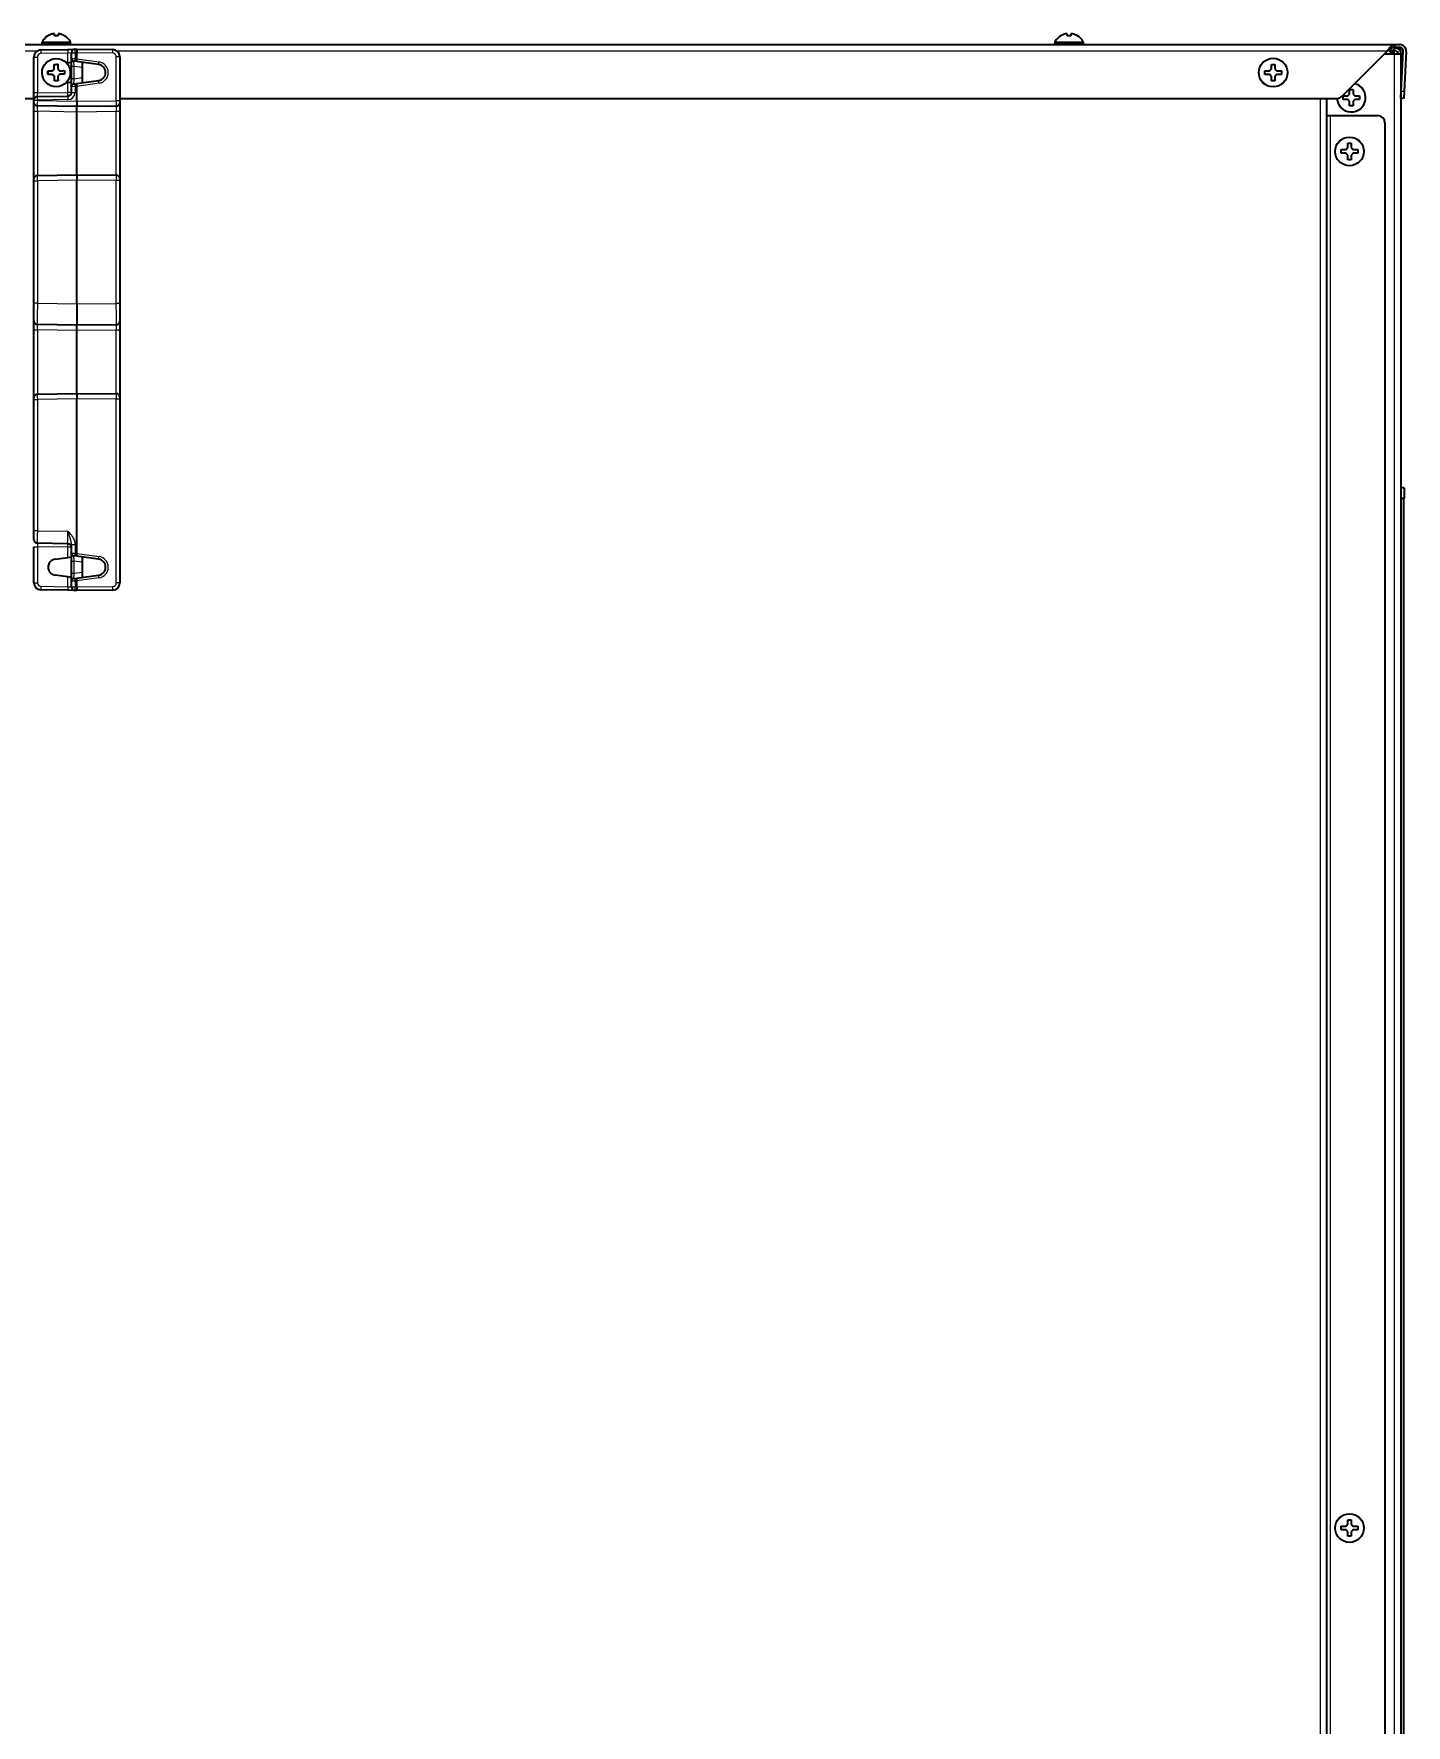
# Model space of a CAD drawing. Header units: millimetres. Extents: x -1803 to 2559, y -1143 to 2136.
# Drawn here: x -1433.2 to -1050.4, y 485.9 to 957.8 of the extents above; entities that cross this region are included whole.
import ezdxf

# ---------------------------------------------------------------- set-up
doc = ezdxf.new("R2010")
doc.units = ezdxf.units.MM

msp = doc.modelspace()

# ---------------------------------------------------------------- linework, layer by layer
at = {"linetype": 'Continuous', "lineweight": 35}
for p, q in [((-1800.19, 954.8), (-1053.71, 954.8)), ((-1431.23, 953.33), (-1423.68, 953.46)), ((-1430.95, 955.4), (-1430.95, 955.2)), ((-1429.25, 957.25), (-1429.25, 957.28)), ((-1424.65, 957.28), (-1424.65, 957.25)), ((-1423.68, 953.46), (-1421.71, 953.49)), ((-1422.95, 955.2), (-1422.95, 955.4)), ((-1421.71, 953.49), (-1421.2, 953.5)), ((-1421.2, 953.5), (-1411.18, 953.42)), ((-1148.45, 955.4), (-1148.45, 955.2)), ((-1146.75, 957.25), (-1146.75, 957.28)), ((-1142.15, 957.28), (-1142.15, 957.25)), ((-1140.45, 955.2), (-1140.45, 955.4)), ((-1053.75, 954), (-1053.75, 953.2)), ((-1053.71, 954.8), (-1052.25, 954.8)), ((-1053.71, 954.8), (-1053.71, 954)), ((-1052.25, 954), (-1053.71, 954)), ((-1433.2, 941.31), (-1433.2, 951.33)), ((-1427.49, 947.99), (-1427.51, 949.29)), ((-1427.02, 951), (-1427.03, 951)), ((-1423.99, 949.69), (-1423.68, 949.73)), ((-1423.68, 949.73), (-1422.7, 949.87)), ((-1422.7, 950.95), (-1422.7, 952.49)), ((-1422.7, 948.72), (-1422.7, 950.95)), ((-1422.7, 945.29), (-1422.7, 948.72)), ((-1421.81, 950.17), (-1422.05, 950.2)), ((-1421.3, 950.1), (-1421.81, 950.17)), ((-1415.13, 949.23), (-1421.3, 950.1)), ((-1421.2, 950.84), (-1421.2, 952.5)), ((-1419.7, 949.87), (-1419.7, 948.39)), ((-1409.2, 951.42), (-1409.2, 939.1)), ((-1068.32, 940.39), (-1055.71, 953)), ((-1056.51, 952.2), (-1053.75, 952.2)), ((-1053.75, 953.2), (-1055.35, 953.2)), ((-1054.25, 953), (-1054.25, 953.2)), ((-1054.25, 953), (-1054.25, 952.2)), ((-1053.75, 952.2), (-1051.95, 952.2)), ((-1052.75, 952.2), (-1052.75, 953)), ((-1051.95, 952.2), (-1051.95, 953)), ((-1051.95, 952.2), (-1051.95, 53.21)), ((-1051.83, 941.84), (-1051.25, 952.95)), ((-1050.45, 952.91), (-1051.03, 941.8)), ((-1429.26, 946.46), (-1429.28, 947.46)), ((-1428.01, 947.48), (-1427.98, 947.49)), ((-1427.98, 947.49), (-1427.49, 947.99)), ((-1427.46, 945.99), (-1427.96, 946.49)), ((-1427.52, 947.99), (-1427.49, 947.99)), ((-1427.48, 945.99), (-1427.46, 945.99)), ((-1427.43, 944.69), (-1427.46, 945.99)), ((-1423.68, 944.27), (-1423.99, 944.32)), ((-1422.7, 944.13), (-1423.68, 944.27)), ((-1422.7, 943.06), (-1422.7, 945.29)), ((-1422.05, 943.8), (-1421.81, 943.84)), ((-1421.81, 943.84), (-1421.3, 943.91)), ((-1421.3, 943.91), (-1415.13, 944.77)), ((-1419.7, 948.39), (-1419.7, 945.62)), ((-1419.7, 945.62), (-1419.7, 944.13)), ((-1089.85, 947), (-1089.85, 947.5)), ((-1089.85, 946.5), (-1089.85, 947)), ((-1085.25, 947.5), (-1085.25, 947)), ((-1085.25, 947), (-1085.25, 946.5)), ((-1784.16, 939.8), (-1433.19, 939.8)), ((-1433.2, 939.31), (-1433.2, 941.31)), ((-1433.2, 939.2), (-1433.2, 939.31)), ((-1433.2, 938.7), (-1433.2, 939.2)), ((-1432.21, 940.31), (-1423.68, 940.46)), ((-1426.89, 943), (-1426.88, 943)), ((-1422.7, 941.46), (-1422.7, 943.06)), ((-1421.2, 939), (-1421.2, 943.17)), ((-1409.2, 939.8), (-1069.74, 939.8)), ((-1409.2, 939.1), (-1409.2, 938.6)), ((-1072.55, 146.8), (-1072.55, 939.8)), ((-1068.05, 940), (-1068.05, 940.5)), ((-1068.05, 939.5), (-1068.05, 940)), ((-1063.45, 940.5), (-1063.45, 940)), ((-1063.45, 940), (-1063.45, 939.5)), ((-1051.94, 939.84), (-1051.83, 941.84)), ((-1051.14, 939.8), (-1051.94, 939.84)), ((-1051.03, 941.8), (-1051.14, 939.8)), ((-1433.2, 936.2), (-1433.2, 938.7)), ((-1433.2, 917.31), (-1433.2, 936.2)), ((-1421.2, 937.5), (-1432.21, 937.7)), ((-1410.19, 937.6), (-1421.2, 937.5)), ((-1421.2, 918.5), (-1421.2, 936)), ((-1409.2, 938.6), (-1409.2, 936.1)), ((-1409.2, 936.1), (-1409.2, 917.41)), ((-1072.55, 935), (-1071.55, 935)), ((-1071.55, 935), (-1058.35, 935)), ((-1056.35, 933), (-1056.35, 148.8)), ((-1068.55, 925), (-1068.55, 925.5)), ((-1068.55, 924.5), (-1068.55, 925)), ((-1063.95, 925.5), (-1063.95, 925)), ((-1063.95, 925), (-1063.95, 924.5)), ((-1433.2, 916.81), (-1433.2, 917.31)), ((-1433.2, 882.69), (-1433.2, 916.81)), ((-1432.21, 918.31), (-1421.2, 918.5)), ((-1421.2, 918.5), (-1410.19, 918.41)), ((-1421.2, 882.5), (-1421.2, 917)), ((-1409.2, 917.41), (-1409.2, 916.91)), ((-1409.2, 916.91), (-1409.2, 882.6)), ((-1433.2, 877.7), (-1433.2, 882.69)), ((-1409.2, 882.6), (-1409.2, 877.6)), ((-1433.2, 875.2), (-1433.2, 877.7)), ((-1433.2, 856.31), (-1433.2, 875.2)), ((-1421.2, 876.5), (-1432.21, 876.7)), ((-1410.19, 876.6), (-1421.2, 876.5)), ((-1421.2, 857.5), (-1421.2, 875)), ((-1409.2, 877.6), (-1409.2, 875.1)), ((-1409.2, 875.1), (-1409.2, 856.41)), ((-1433.2, 855.81), (-1433.2, 856.31)), ((-1433.2, 819.19), (-1433.2, 855.81)), ((-1432.21, 857.31), (-1421.2, 857.5)), ((-1421.2, 857.5), (-1410.19, 857.41)), ((-1421.2, 812.84), (-1421.2, 856)), ((-1409.2, 856.41), (-1409.2, 855.91)), ((-1409.2, 855.91), (-1409.2, 804.59)), ((-1051, 831.17), (-1051.95, 831.17)), ((-1051, 831.17), (-1051, 828.17)), ((-1051, 828.17), (-1051.95, 828.17)), ((-1051.2, 828.17), (-1051.2, 68.17)), ((-1433.2, 816.7), (-1433.2, 819.19)), ((-1433.2, 804.68), (-1433.2, 814.69)), ((-1423.68, 815.55), (-1432.21, 815.7)), ((-1427.26, 811.23), (-1423.7, 811.73)), ((-1423.7, 811.73), (-1422.7, 811.87)), ((-1422.7, 812.95), (-1422.7, 815.33)), ((-1422.7, 810.72), (-1422.7, 812.95)), ((-1421.81, 812.17), (-1422.05, 812.2)), ((-1421.3, 812.1), (-1421.81, 812.17)), ((-1415.13, 811.23), (-1421.3, 812.1)), ((-1419.7, 811.87), (-1419.7, 810.39)), ((-1422.7, 807.29), (-1422.7, 810.72)), ((-1422.7, 805.06), (-1422.7, 807.29)), ((-1419.7, 810.39), (-1419.7, 807.62)), ((-1419.7, 807.62), (-1419.7, 806.13)), ((-1423.71, 802.55), (-1431.23, 802.68)), ((-1423.7, 806.27), (-1427.26, 806.77)), ((-1421.71, 802.51), (-1423.71, 802.55)), ((-1422.7, 806.13), (-1423.7, 806.27)), ((-1422.7, 803.51), (-1422.7, 805.06)), ((-1422.05, 805.8), (-1421.81, 805.84)), ((-1421.81, 805.84), (-1421.3, 805.91)), ((-1421.2, 802.5), (-1421.71, 802.51)), ((-1421.3, 805.91), (-1415.13, 806.77)), ((-1421.2, 803.5), (-1421.2, 805.16)), ((-1411.18, 802.59), (-1421.2, 802.5)), ((-1068.55, 540.9), (-1068.55, 541.4)), ((-1068.55, 540.4), (-1068.55, 540.9)), ((-1063.95, 541.4), (-1063.95, 540.9)), ((-1063.95, 540.9), (-1063.95, 540.4))]:
    msp.add_line(p, q, dxfattribs=at)
at = {"linetype": 'Continuous', "lineweight": 13}
for p, q in [((-1430.95, 955.4), (-1422.95, 955.4)), ((-1430.95, 955.2), (-1422.95, 955.2)), ((-1430.89, 955.6), (-1423, 955.6)), ((-1148.45, 955.4), (-1140.45, 955.4)), ((-1148.45, 955.2), (-1140.45, 955.2)), ((-1148.39, 955.6), (-1140.5, 955.6)), ((-1432.28, 953), (-1798.19, 953)), ((-1433.2, 951.33), (-1432.21, 951.33)), ((-1432.21, 951.33), (-1432.21, 941.31)), ((-1423.68, 952.46), (-1431.23, 952.33)), ((-1422.7, 952.49), (-1423.68, 952.46)), ((-1423.68, 949.73), (-1423.68, 952.46)), ((-1422.7, 952.49), (-1421.71, 952.49)), ((-1422.7, 950.95), (-1421.71, 950.91)), ((-1422.05, 948.72), (-1422.7, 948.72)), ((-1422.05, 948.72), (-1422.05, 945.29)), ((-1419.7, 948.39), (-1422.05, 948.72)), ((-1421.2, 952.5), (-1421.71, 952.49)), ((-1421.71, 952.49), (-1421.71, 950.91)), ((-1421.71, 950.91), (-1421.2, 950.84)), ((-1411.18, 952.42), (-1421.2, 952.5)), ((-1421.2, 950.84), (-1415.02, 949.97)), ((-1410.19, 939.1), (-1410.19, 951.42)), ((-1409.2, 951.42), (-1410.19, 951.42)), ((-1055.71, 953), (-1409.99, 953)), ((-1054.25, 953), (-1055.1, 953)), ((-1054.25, 953), (-1053.75, 953)), ((-1053.75, 953), (-1053.75, 952.2)), ((-1053.75, 952.2), (-1053.75, 57.05)), ((-1423.68, 941.46), (-1423.68, 944.27)), ((-1422.05, 945.29), (-1422.7, 945.29)), ((-1422.05, 945.29), (-1419.7, 945.62)), ((-1415.02, 944.03), (-1421.2, 943.16)), ((-1432.21, 941.31), (-1433.2, 941.31)), ((-1433.2, 939.31), (-1432.21, 939.31)), ((-1432.21, 939.2), (-1433.2, 939.2)), ((-1432.21, 941.31), (-1423.68, 941.46)), ((-1423.68, 939.46), (-1432.21, 939.31)), ((-1432.21, 939.31), (-1432.21, 939.2)), ((-1432.21, 939.2), (-1421.2, 939)), ((-1422.7, 941.46), (-1423.68, 941.46)), ((-1421.71, 943.09), (-1422.7, 943.06)), ((-1422.7, 941.46), (-1421.71, 941.46)), ((-1421.2, 943.17), (-1421.71, 943.09)), ((-1421.71, 943.09), (-1421.71, 941.46)), ((-1421.2, 939), (-1410.19, 939.1)), ((-1409.2, 939.1), (-1410.19, 939.1)), ((-1074.35, 149), (-1074.35, 939.8)), ((-1051.83, 941.84), (-1051.03, 941.8)), ((-1433.2, 936.2), (-1432.21, 936.2)), ((-1421.2, 936), (-1432.21, 936.2)), ((-1432.21, 936.2), (-1432.21, 918.31)), ((-1410.19, 936.1), (-1421.2, 936)), ((-1409.2, 936.1), (-1410.19, 936.1)), ((-1410.19, 918.41), (-1410.19, 936.1)), ((-1071.55, 146.8), (-1071.55, 935)), ((-1433.2, 916.81), (-1432.21, 916.81)), ((-1421.2, 917), (-1432.21, 916.81)), ((-1432.21, 916.81), (-1432.21, 882.69)), ((-1410.19, 916.91), (-1421.2, 917)), ((-1409.2, 916.91), (-1410.19, 916.91)), ((-1410.19, 882.6), (-1410.19, 916.91)), ((-1432.21, 882.69), (-1433.2, 882.69)), ((-1432.21, 882.69), (-1421.2, 882.5)), ((-1421.2, 882.5), (-1410.19, 882.6)), ((-1409.2, 882.6), (-1410.19, 882.6)), ((-1433.2, 875.2), (-1432.21, 875.2)), ((-1421.2, 875), (-1432.21, 875.2)), ((-1432.21, 875.2), (-1432.21, 857.31)), ((-1410.19, 875.1), (-1421.2, 875)), ((-1409.2, 875.1), (-1410.19, 875.1)), ((-1410.19, 857.41), (-1410.19, 875.1)), ((-1433.2, 855.81), (-1432.21, 855.81)), ((-1421.2, 856), (-1432.21, 855.81)), ((-1432.21, 855.81), (-1432.21, 819.19)), ((-1410.19, 855.91), (-1421.2, 856)), ((-1409.2, 855.91), (-1410.19, 855.91)), ((-1410.19, 804.59), (-1410.19, 855.91)), ((-1432.21, 819.19), (-1433.2, 819.19)), ((-1432.21, 819.19), (-1423.68, 819.05)), ((-1433.2, 814.69), (-1432.2, 814.69)), ((-1432.21, 815.7), (-1432.2, 814.69)), ((-1423.7, 814.55), (-1432.2, 814.69)), ((-1432.2, 814.69), (-1432.2, 804.68)), ((-1423.7, 814.55), (-1423.68, 815.55)), ((-1422.7, 814.55), (-1423.7, 814.55)), ((-1423.7, 811.73), (-1423.7, 814.55)), ((-1422.7, 815.33), (-1421.71, 815.33)), ((-1422.7, 812.95), (-1421.71, 812.91)), ((-1421.71, 815.33), (-1421.71, 812.91)), ((-1421.71, 812.91), (-1421.2, 812.84)), ((-1421.2, 812.84), (-1415.02, 811.97)), ((-1422.7, 810.72), (-1422.05, 810.72)), ((-1422.7, 807.29), (-1422.05, 807.29)), ((-1422.05, 810.72), (-1422.05, 807.29)), ((-1419.7, 810.39), (-1422.05, 810.72)), ((-1422.05, 807.29), (-1419.7, 807.62)), ((-1433.2, 804.68), (-1432.2, 804.68)), ((-1431.21, 803.68), (-1431.23, 802.68)), ((-1431.21, 803.68), (-1423.7, 803.55)), ((-1423.7, 803.55), (-1423.71, 802.55)), ((-1423.7, 803.55), (-1423.7, 806.27)), ((-1423.7, 803.55), (-1422.7, 803.51)), ((-1421.71, 805.09), (-1422.7, 805.06)), ((-1422.7, 803.51), (-1421.71, 803.51)), ((-1421.2, 805.17), (-1421.71, 805.09)), ((-1421.71, 805.09), (-1421.71, 803.51)), ((-1421.71, 803.51), (-1421.2, 803.5)), ((-1415.02, 806.03), (-1421.2, 805.16)), ((-1421.2, 803.5), (-1411.18, 803.59)), ((-1409.2, 804.59), (-1410.19, 804.59))]:
    msp.add_line(p, q, dxfattribs=at)
at = {"linetype": 'Continuous', "lineweight": 35}
for centre in [(-1087.55, 947), (-1066.25, 925), (-1066.25, 540.9)]:
    msp.add_circle(centre, 4, dxfattribs=at)
at = {"linetype": 'Continuous', "lineweight": 13}
for centre in [(-1087.55, 947), (-1066.25, 925), (-1066.25, 540.9)]:
    msp.add_circle(centre, 3.95, dxfattribs=at)
at = {"linetype": 'Continuous', "lineweight": 35}
for centre, radius, start, end in [((-1431.2, 951.33), 2, 91, 180), ((-1430.55, 955.4), 0.4, 149.6988, 180), ((-1430.55, 955.2), 0.4, 180, 270), ((-1426.75, 953.18), 4.8, 121.3727, 149.6988), ((-1427.15, 953.18), 4.8, 30.3012, 58.6273), ((-1423.35, 955.2), 0.4, 270, 0), ((-1423.35, 955.4), 0.4, 0, 30.3012), ((-1421.7, 952.49), 1, 91, 180), ((-1411.2, 951.42), 2, 0, 89.5), ((-1148.05, 955.4), 0.4, 149.6988, 180), ((-1148.05, 955.2), 0.4, 180, 270), ((-1144.25, 953.18), 4.8, 121.3727, 149.6988), ((-1144.65, 953.18), 4.8, 30.3012, 58.6273), ((-1140.85, 955.2), 0.4, 270, 0), ((-1140.85, 955.4), 0.4, 0, 30.3012), ((-1057.75, 950), 4, 33.3675, 54.4191), ((-1052.25, 953), 1.8, 357, 90), ((-1053.75, 953), 1.8, 0, 33.75), ((-1052.25, 953), 1, 357, 90), ((-1421.95, 950.95), 0.75, 180, 262), ((-1415.45, 947), 2.25, 278, 82), ((-1065.75, 940), 4, 182.8688, 76.5506), ((-1432.2, 939.31), 1, 91, 180), ((-1423.7, 941.46), 1, 271, 0), ((-1421.95, 943.06), 0.75, 98, 180), ((-1069.74, 941.8), 2, 270, 315), ((-1432.2, 938.7), 1, 180, 269), ((-1410.2, 938.6), 1, 270.5, 0), ((-1058.35, 933), 2, 0, 90), ((-1432.2, 917.31), 1, 91, 180), ((-1410.2, 917.41), 1, 0, 89.5), ((-1432.2, 877.7), 1, 180, 269), ((-1410.2, 877.6), 1, 270.5, 0), ((-1432.2, 856.31), 1, 91, 180), ((-1410.2, 856.41), 1, 0, 89.5), ((-1432.2, 816.7), 1, 180, 269), ((-1423.7, 814.55), 1, 0, 89), ((-1421.95, 812.95), 0.75, 180, 262), ((-1426.95, 809), 2.25, 98, 262), ((-1415.45, 809), 2.25, 278, 82), ((-1431.2, 804.68), 2, 180, 269), ((-1421.95, 805.06), 0.75, 98, 180), ((-1421.7, 803.51), 1, 180, 269), ((-1411.2, 804.59), 2, 270.5, 0)]:
    msp.add_arc(centre, radius, start, end, dxfattribs=at)
at = {"linetype": 'Continuous', "lineweight": 13}
for centre, radius, start, end in [((-1431.21, 951.33), 1, 91, 180), ((-1415.44, 947), 3, 278, 82), ((-1411.19, 951.42), 1, 0, 89.5), ((-1065.75, 940), 3.95, 182.9025, 77.0344), ((-1423.71, 941.46), 2, 271, 0), ((-1415.44, 809), 3, 278, 82), ((-1431.2, 804.68), 1, 180, 269), ((-1411.19, 804.59), 1, 270.5, 0)]:
    msp.add_arc(centre, radius, start, end, dxfattribs=at)
for centre, major_axis, ratio, start_param, end_param in [((-1431.21, 952.33), (0.017, -1), 0.01745, 3.141593, 4.712084), ((-1423.66, 952.46), (0.017, -1), 0.01745, 3.141593, 4.712084), ((-1421.7, 952.49), (-0.017, 1), 0.01745, 0, 1.570492), ((-1411.19, 952.42), (0.009, 1), 0.008726, 4.712465, 6.283185), ((-1421.95, 948.67), (-0.11, 1.53), 0.065977, 6.269214, 7.82064), ((-1421.7, 950.91), (-0.104, -0.743), 0.017283, 4.714818, 6.283185), ((-1415.03, 949.97), (0.104, 0.743), 0.008642, 3.141593, 4.713603), ((-1421.95, 945.33), (0.11, 1.53), 0.065977, 1.604138, 3.155564), ((-1421.7, 943.09), (-0.104, 0.743), 0.017283, 0, 1.568367), ((-1415.03, 944.03), (0.104, -0.743), 0.008642, 1.569582, 3.141593), ((-1432.2, 941.31), (0.02, 1), 0.017429, 1.57171, 3.142201), ((-1432.2, 939.31), (-0.017, 1), 0.01745, 0, 1.570492), ((-1432.2, 939.2), (0.02, 1.5), 0.011633, 1.571033, 3.141525), ((-1423.66, 939.46), (-0.017, 1), 0.01745, 0, 1.570492), ((-1423.7, 941.46), (-0.017, 1), 0.01745, 3.141593, 4.712084), ((-1410.2, 939.1), (-0.01, 1.5), 0.005817, 3.14161, 4.71233), ((-1432.2, 936.19), (-0.02, 1.5), 0.011623, 6.282847, 7.853339), ((-1410.2, 936.1), (0.01, 1.5), 0.005816, 4.71255, 6.28327), ((-1432.2, 916.81), (-0.02, 1.5), 0.011633, 0.000068, 1.570559), ((-1410.2, 916.91), (0.01, 1.5), 0.005817, 4.712448, 6.283168), ((-1432.2, 882.7), (0.02, 6), 0.002908, 1.571059, 3.14155), ((-1410.2, 882.6), (-0.01, 6), 0.001454, 3.141603, 4.712323), ((-1432.2, 875.19), (-0.02, 1.5), 0.011623, 6.282847, 7.853339), ((-1410.2, 875.1), (0.01, 1.5), 0.005816, 4.71255, 6.28327), ((-1432.2, 855.81), (-0.02, 1.5), 0.011633, 0.000068, 1.570559), ((-1410.2, 855.91), (0.01, 1.5), 0.005817, 4.712448, 6.283168), ((-1432.2, 819.2), (0.02, 3.5), 0.004985, 1.571039, 3.141531), ((-1423.7, 819.05), (-0.02, 3.5), 0.004983, 3.141481, 4.711973), ((-1421.95, 810.67), (-0.11, 1.53), 0.065977, 6.269214, 7.82064), ((-1421.7, 812.91), (0.104, 0.743), 0.017283, 1.573225, 3.141593), ((-1415.03, 811.97), (-0.104, -0.743), 0.008642, 0, 1.572011), ((-1421.95, 807.33), (0.11, 1.53), 0.065977, 1.604138, 3.155564), ((-1421.7, 805.09), (0.104, -0.743), 0.017283, 3.141593, 4.70996), ((-1421.7, 803.51), (0.017, 1), 0.01745, 1.571101, 3.141593), ((-1415.03, 806.03), (-0.104, 0.743), 0.008642, 4.711174, 6.283185), ((-1411.19, 803.59), (0.009, -1), 0.008726, 0, 1.57072)]:
    msp.add_ellipse(centre, major_axis=major_axis, ratio=ratio, start_param=start_param, end_param=end_param, dxfattribs=at)
at = {"linetype": 'Continuous', "lineweight": 35}
for centre, major_axis, ratio, start_param, end_param in [((-1421.19, 952.5), (0, 1), 0.004363, 0, 1.570606), ((-1421.19, 950.84), (0.104, 0.743), 0.004321, 1.571404, 3.141593), ((-1429.22, 946.96), (0.07, -3.78), 0.01745, 4.579673, 4.712329), ((-1429.22, 946.96), (0.07, -3.78), 0.01745, 4.71245, 4.845105), ((-1424.62, 947.04), (-0.07, 3.78), 0.01745, 1.438081, 1.570736), ((-1424.62, 947.04), (-0.07, 3.78), 0.01745, 1.570857, 1.703512), ((-1426.95, 947), (-0.07, 4), 0.999848, 4.648674, 4.711996), ((-1426.96, 947), (-0.07, 4), 0.999848, 4.648674, 4.711996), ((-1421.19, 943.17), (-0.104, 0.743), 0.004321, 0, 1.570189), ((-1421.19, 939), (0.01, 1.5), 0.004363, 1.570987, 3.141593), ((-1421.2, 936), (0.01, 1.5), 0.004363, 4.712579, 6.283185), ((-1421.19, 917), (-0.01, 1.5), 0.004363, 0, 1.570606), ((-1421.17, 882.5), (0.03, 6), 0.004363, 1.570987, 3.141593), ((-1421.2, 875), (0.01, 1.5), 0.004363, 4.712579, 6.283185), ((-1421.19, 856), (-0.01, 1.5), 0.004363, 0, 1.570606), ((-1421.19, 812.84), (0.104, 0.743), 0.004321, 1.571404, 3.141593), ((-1421.19, 805.17), (-0.104, 0.743), 0.004321, 0, 1.570189), ((-1421.19, 803.5), (0, 1), 0.004363, 1.570987, 3.141593)]:
    msp.add_ellipse(centre, major_axis=major_axis, ratio=ratio, start_param=start_param, end_param=end_param, dxfattribs=at)
msp.add_ellipse((-1426.96, 947), major_axis=(-0.07, 3.94), ratio=0.999848, dxfattribs=at)
for points in [[(-1427.95, 957.8), (-1428, 957.78), (-1428.11, 957.76), (-1428.27, 957.7), (-1428.43, 957.65), (-1428.59, 957.59), (-1428.74, 957.52), (-1428.89, 957.45), (-1429.06, 957.36), (-1429.18, 957.29), (-1429.25, 957.25)], [(-1427.45, 957.8), (-1427.47, 957.8), (-1427.52, 957.81), (-1427.6, 957.81), (-1427.67, 957.82), (-1427.74, 957.81), (-1427.81, 957.81), (-1427.88, 957.81), (-1427.92, 957.8), (-1427.95, 957.8)], [(-1426.45, 957.25), (-1426.61, 957.27), (-1426.95, 957.29), (-1427.28, 957.27), (-1427.45, 957.25)], [(-1425.95, 957.8), (-1425.97, 957.8), (-1426.02, 957.81), (-1426.09, 957.81), (-1426.16, 957.81), (-1426.23, 957.81), (-1426.3, 957.81), (-1426.38, 957.81), (-1426.42, 957.8), (-1426.45, 957.8)], [(-1426.45, 957.8), (-1426.45, 957.78), (-1426.45, 957.76), (-1426.45, 957.7), (-1426.45, 957.65), (-1426.45, 957.59), (-1426.45, 957.52), (-1426.45, 957.45), (-1426.45, 957.36), (-1426.45, 957.29), (-1426.45, 957.25)], [(-1145.45, 957.8), (-1145.5, 957.78), (-1145.61, 957.76), (-1145.77, 957.7), (-1145.93, 957.65), (-1146.09, 957.59), (-1146.24, 957.52), (-1146.39, 957.45), (-1146.56, 957.36), (-1146.68, 957.29), (-1146.75, 957.25)], [(-1144.95, 957.8), (-1144.97, 957.8), (-1145.02, 957.81), (-1145.1, 957.81), (-1145.17, 957.82), (-1145.24, 957.81), (-1145.31, 957.81), (-1145.38, 957.81), (-1145.42, 957.8), (-1145.45, 957.8)], [(-1143.95, 957.25), (-1144.11, 957.27), (-1144.45, 957.29), (-1144.78, 957.27), (-1144.95, 957.25)], [(-1143.45, 957.8), (-1143.47, 957.8), (-1143.52, 957.81), (-1143.59, 957.81), (-1143.66, 957.81), (-1143.73, 957.81), (-1143.8, 957.81), (-1143.88, 957.81), (-1143.92, 957.8), (-1143.95, 957.8)], [(-1143.95, 957.8), (-1143.95, 957.78), (-1143.95, 957.76), (-1143.95, 957.7), (-1143.95, 957.65), (-1143.95, 957.59), (-1143.95, 957.52), (-1143.95, 957.45), (-1143.95, 957.36), (-1143.95, 957.29), (-1143.95, 957.25)], [(-1053.75, 954), (-1053.67, 954), (-1053.51, 953.99), (-1053.28, 953.95), (-1053.06, 953.87), (-1052.84, 953.77), (-1052.65, 953.64), (-1052.47, 953.48), (-1052.31, 953.3), (-1052.18, 953.11), (-1052.08, 952.89), (-1052, 952.67), (-1051.96, 952.44), (-1051.95, 952.28), (-1051.95, 952.2)], [(-1427.53, 949.29), (-1427.36, 949.3), (-1427.03, 949.3), (-1426.7, 949.31), (-1426.53, 949.31)], [(-1427.52, 947.99), (-1427.52, 948.05), (-1427.52, 948.16), (-1427.52, 948.32), (-1427.52, 948.48), (-1427.52, 948.63), (-1427.53, 948.78), (-1427.53, 948.94), (-1427.53, 949.11), (-1427.53, 949.23), (-1427.53, 949.29)], [(-1088.05, 948), (-1088.05, 948.06), (-1088.05, 948.17), (-1088.05, 948.33), (-1088.05, 948.49), (-1088.05, 948.64), (-1088.05, 948.79), (-1088.05, 948.95), (-1088.05, 949.12), (-1088.05, 949.24), (-1088.05, 949.3)], [(-1088.05, 949.3), (-1087.88, 949.3), (-1087.55, 949.3), (-1087.21, 949.3), (-1087.05, 949.3)], [(-1053.75, 953.2), (-1053.62, 953.2), (-1053.35, 953.15), (-1053.02, 952.93), (-1052.8, 952.6), (-1052.75, 952.33), (-1052.75, 952.2)], [(-1427.99, 946.48), (-1428.04, 946.48), (-1428.15, 946.48), (-1428.31, 946.48), (-1428.47, 946.48), (-1428.62, 946.47), (-1428.78, 946.47), (-1428.93, 946.47), (-1429.09, 946.47), (-1429.22, 946.46), (-1429.28, 946.46)], [(-1428.01, 947.48), (-1427.98, 947.51), (-1427.94, 947.56), (-1427.87, 947.63), (-1427.8, 947.7), (-1427.73, 947.77), (-1427.66, 947.85), (-1427.59, 947.92), (-1427.54, 947.97), (-1427.52, 947.99)], [(-1427.48, 945.99), (-1427.51, 946.02), (-1427.56, 946.07), (-1427.64, 946.14), (-1427.71, 946.21), (-1427.78, 946.28), (-1427.85, 946.35), (-1427.92, 946.42), (-1427.97, 946.46), (-1427.99, 946.48)], [(-1426.45, 944.71), (-1426.62, 944.71), (-1426.95, 944.7), (-1427.28, 944.7), (-1427.45, 944.69)], [(-1426.52, 948.01), (-1426.49, 947.99), (-1426.44, 947.93), (-1426.36, 947.86), (-1426.29, 947.79), (-1426.22, 947.72), (-1426.15, 947.65), (-1426.08, 947.59), (-1426.03, 947.54), (-1426.01, 947.52)], [(-1425.99, 946.52), (-1426.01, 946.5), (-1426.06, 946.45), (-1426.13, 946.37), (-1426.2, 946.3), (-1426.27, 946.23), (-1426.34, 946.16), (-1426.41, 946.08), (-1426.46, 946.04), (-1426.48, 946.01)], [(-1426.48, 946.01), (-1426.48, 945.96), (-1426.48, 945.85), (-1426.47, 945.69), (-1426.47, 945.53), (-1426.47, 945.37), (-1426.46, 945.22), (-1426.46, 945.06), (-1426.45, 944.9), (-1426.45, 944.78), (-1426.45, 944.71)], [(-1426.01, 947.52), (-1425.95, 947.52), (-1425.85, 947.52), (-1425.68, 947.53), (-1425.52, 947.53), (-1425.37, 947.53), (-1425.21, 947.53), (-1425.06, 947.54), (-1424.89, 947.54), (-1424.76, 947.54), (-1424.7, 947.54)], [(-1088.55, 946.5), (-1088.6, 946.5), (-1088.71, 946.5), (-1088.87, 946.5), (-1089.03, 946.5), (-1089.19, 946.5), (-1089.34, 946.5), (-1089.49, 946.5), (-1089.66, 946.5), (-1089.78, 946.5), (-1089.85, 946.5)], [(-1088.55, 947.5), (-1088.52, 947.53), (-1088.48, 947.57), (-1088.4, 947.65), (-1088.33, 947.72), (-1088.26, 947.79), (-1088.19, 947.86), (-1088.12, 947.93), (-1088.07, 947.98), (-1088.05, 948)], [(-1088.05, 946), (-1088.07, 946.03), (-1088.12, 946.08), (-1088.2, 946.15), (-1088.27, 946.23), (-1088.34, 946.3), (-1088.41, 946.37), (-1088.48, 946.43), (-1088.52, 946.48), (-1088.55, 946.5)], [(-1087.05, 944.7), (-1087.21, 944.7), (-1087.55, 944.7), (-1087.88, 944.7), (-1088.05, 944.7)], [(-1087.05, 948), (-1087.02, 947.98), (-1086.97, 947.93), (-1086.9, 947.85), (-1086.82, 947.78), (-1086.75, 947.71), (-1086.68, 947.64), (-1086.62, 947.57), (-1086.57, 947.53), (-1086.55, 947.5)], [(-1086.55, 946.5), (-1086.57, 946.48), (-1086.62, 946.43), (-1086.69, 946.36), (-1086.76, 946.29), (-1086.83, 946.22), (-1086.9, 946.15), (-1086.98, 946.07), (-1087.02, 946.03), (-1087.05, 946)], [(-1087.05, 946), (-1087.05, 945.95), (-1087.05, 945.84), (-1087.05, 945.68), (-1087.05, 945.52), (-1087.05, 945.36), (-1087.05, 945.21), (-1087.05, 945.06), (-1087.05, 944.89), (-1087.05, 944.77), (-1087.05, 944.7)], [(-1086.55, 947.5), (-1086.49, 947.5), (-1086.38, 947.5), (-1086.22, 947.5), (-1086.06, 947.5), (-1085.91, 947.5), (-1085.76, 947.5), (-1085.6, 947.5), (-1085.43, 947.5), (-1085.31, 947.5), (-1085.25, 947.5)], [(-1066.75, 939.5), (-1066.8, 939.5), (-1066.91, 939.5), (-1067.07, 939.5), (-1067.23, 939.5), (-1067.39, 939.5), (-1067.54, 939.5), (-1067.69, 939.5), (-1067.86, 939.5), (-1067.98, 939.5), (-1068.05, 939.5)], [(-1066.75, 940.5), (-1066.72, 940.53), (-1066.68, 940.57), (-1066.6, 940.65), (-1066.53, 940.72), (-1066.46, 940.79), (-1066.39, 940.86), (-1066.32, 940.93), (-1066.27, 940.98), (-1066.25, 941)], [(-1066.25, 939), (-1066.27, 939.03), (-1066.32, 939.08), (-1066.4, 939.15), (-1066.47, 939.23), (-1066.54, 939.3), (-1066.61, 939.37), (-1066.68, 939.43), (-1066.72, 939.48), (-1066.75, 939.5)], [(-1066.25, 941), (-1066.25, 941.06), (-1066.25, 941.17), (-1066.25, 941.33), (-1066.25, 941.49), (-1066.25, 941.64), (-1066.25, 941.79), (-1066.25, 941.95), (-1066.25, 942.12), (-1066.25, 942.24), (-1066.25, 942.3)], [(-1066.25, 942.3), (-1066.08, 942.3), (-1065.75, 942.3), (-1065.41, 942.3), (-1065.25, 942.3)], [(-1065.25, 941), (-1065.22, 940.98), (-1065.17, 940.93), (-1065.1, 940.85), (-1065.02, 940.78), (-1064.95, 940.71), (-1064.88, 940.64), (-1064.82, 940.57), (-1064.77, 940.53), (-1064.75, 940.5)], [(-1064.75, 939.5), (-1064.77, 939.48), (-1064.82, 939.43), (-1064.89, 939.36), (-1064.96, 939.29), (-1065.03, 939.22), (-1065.1, 939.15), (-1065.18, 939.07), (-1065.22, 939.03), (-1065.25, 939)], [(-1064.75, 940.5), (-1064.69, 940.5), (-1064.58, 940.5), (-1064.42, 940.5), (-1064.26, 940.5), (-1064.11, 940.5), (-1063.96, 940.5), (-1063.8, 940.5), (-1063.63, 940.5), (-1063.51, 940.5), (-1063.45, 940.5)], [(-1065.25, 937.7), (-1065.41, 937.7), (-1065.75, 937.7), (-1066.08, 937.7), (-1066.25, 937.7)], [(-1065.25, 939), (-1065.25, 938.95), (-1065.25, 938.84), (-1065.25, 938.68), (-1065.25, 938.52), (-1065.25, 938.36), (-1065.25, 938.21), (-1065.25, 938.06), (-1065.25, 937.89), (-1065.25, 937.77), (-1065.25, 937.7)], [(-1067.25, 925.5), (-1067.22, 925.53), (-1067.18, 925.57), (-1067.1, 925.65), (-1067.03, 925.72), (-1066.96, 925.79), (-1066.89, 925.86), (-1066.82, 925.93), (-1066.77, 925.98), (-1066.75, 926)], [(-1066.75, 926), (-1066.75, 926.06), (-1066.75, 926.17), (-1066.75, 926.33), (-1066.75, 926.49), (-1066.75, 926.64), (-1066.75, 926.79), (-1066.75, 926.95), (-1066.75, 927.12), (-1066.75, 927.24), (-1066.75, 927.3)], [(-1066.75, 927.3), (-1066.58, 927.3), (-1066.25, 927.3), (-1065.91, 927.3), (-1065.75, 927.3)], [(-1065.75, 926), (-1065.72, 925.98), (-1065.67, 925.93), (-1065.6, 925.85), (-1065.52, 925.78), (-1065.45, 925.71), (-1065.38, 925.64), (-1065.32, 925.57), (-1065.27, 925.53), (-1065.25, 925.5)], [(-1065.25, 925.5), (-1065.19, 925.5), (-1065.08, 925.5), (-1064.92, 925.5), (-1064.76, 925.5), (-1064.61, 925.5), (-1064.46, 925.5), (-1064.3, 925.5), (-1064.13, 925.5), (-1064.01, 925.5), (-1063.95, 925.5)], [(-1067.25, 924.5), (-1067.3, 924.5), (-1067.41, 924.5), (-1067.57, 924.5), (-1067.73, 924.5), (-1067.89, 924.5), (-1068.04, 924.5), (-1068.19, 924.5), (-1068.36, 924.5), (-1068.48, 924.5), (-1068.55, 924.5)], [(-1066.75, 924), (-1066.77, 924.03), (-1066.82, 924.08), (-1066.9, 924.15), (-1066.97, 924.23), (-1067.04, 924.3), (-1067.11, 924.37), (-1067.18, 924.43), (-1067.22, 924.48), (-1067.25, 924.5)], [(-1065.75, 922.7), (-1065.91, 922.7), (-1066.25, 922.7), (-1066.58, 922.7), (-1066.75, 922.7)], [(-1065.25, 924.5), (-1065.27, 924.48), (-1065.32, 924.43), (-1065.39, 924.36), (-1065.46, 924.29), (-1065.53, 924.22), (-1065.6, 924.15), (-1065.68, 924.07), (-1065.72, 924.03), (-1065.75, 924)], [(-1065.75, 924), (-1065.75, 923.95), (-1065.75, 923.84), (-1065.75, 923.68), (-1065.75, 923.52), (-1065.75, 923.36), (-1065.75, 923.21), (-1065.75, 923.06), (-1065.75, 922.89), (-1065.75, 922.77), (-1065.75, 922.7)], [(-1066.75, 541.9), (-1066.75, 541.96), (-1066.75, 542.07), (-1066.75, 542.23), (-1066.75, 542.39), (-1066.75, 542.54), (-1066.75, 542.69), (-1066.75, 542.85), (-1066.75, 543.02), (-1066.75, 543.14), (-1066.75, 543.2)], [(-1066.75, 543.2), (-1066.58, 543.2), (-1066.25, 543.2), (-1065.91, 543.2), (-1065.75, 543.2)], [(-1067.25, 540.4), (-1067.3, 540.4), (-1067.41, 540.4), (-1067.57, 540.4), (-1067.73, 540.4), (-1067.89, 540.4), (-1068.04, 540.4), (-1068.19, 540.4), (-1068.36, 540.4), (-1068.48, 540.4), (-1068.55, 540.4)], [(-1067.25, 541.4), (-1067.22, 541.43), (-1067.18, 541.47), (-1067.1, 541.55), (-1067.03, 541.62), (-1066.96, 541.69), (-1066.89, 541.76), (-1066.82, 541.83), (-1066.77, 541.88), (-1066.75, 541.9)], [(-1066.75, 539.9), (-1066.77, 539.93), (-1066.82, 539.98), (-1066.9, 540.05), (-1066.97, 540.13), (-1067.04, 540.2), (-1067.11, 540.27), (-1067.18, 540.33), (-1067.22, 540.38), (-1067.25, 540.4)], [(-1065.75, 538.6), (-1065.91, 538.6), (-1066.25, 538.6), (-1066.58, 538.6), (-1066.75, 538.6)], [(-1065.75, 541.9), (-1065.72, 541.88), (-1065.67, 541.83), (-1065.6, 541.75), (-1065.52, 541.68), (-1065.45, 541.61), (-1065.38, 541.54), (-1065.32, 541.47), (-1065.27, 541.43), (-1065.25, 541.4)], [(-1065.25, 540.4), (-1065.27, 540.38), (-1065.32, 540.33), (-1065.39, 540.26), (-1065.46, 540.19), (-1065.53, 540.12), (-1065.6, 540.05), (-1065.68, 539.97), (-1065.72, 539.93), (-1065.75, 539.9)], [(-1065.75, 539.9), (-1065.75, 539.85), (-1065.75, 539.74), (-1065.75, 539.58), (-1065.75, 539.42), (-1065.75, 539.26), (-1065.75, 539.11), (-1065.75, 538.96), (-1065.75, 538.79), (-1065.75, 538.67), (-1065.75, 538.6)], [(-1065.25, 541.4), (-1065.19, 541.4), (-1065.08, 541.4), (-1064.92, 541.4), (-1064.76, 541.4), (-1064.61, 541.4), (-1064.46, 541.4), (-1064.3, 541.4), (-1064.13, 541.4), (-1064.01, 541.4), (-1063.95, 541.4)]]:
    msp.add_open_spline(points, degree=3, dxfattribs=at)
for points, knots in [([(-1427.45, 957.25), (-1427.45, 957.37), (-1427.45, 957.48), (-1427.45, 957.62), (-1427.45, 957.66), (-1427.45, 957.74), (-1427.45, 957.77), (-1427.45, 957.8)], [0, 0, 0, 0, 0.5, 0.5, 0.75, 0.75, 1, 1, 1, 1]), ([(-1424.65, 957.25), (-1424.85, 957.37), (-1425.06, 957.48), (-1425.38, 957.62), (-1425.49, 957.66), (-1425.72, 957.74), (-1425.83, 957.77), (-1425.95, 957.8)], [0, 0, 0, 0, 0.5, 0.5, 0.75, 0.75, 1, 1, 1, 1]), ([(-1144.95, 957.25), (-1144.95, 957.37), (-1144.95, 957.48), (-1144.95, 957.62), (-1144.95, 957.66), (-1144.95, 957.74), (-1144.95, 957.77), (-1144.95, 957.8)], [0, 0, 0, 0, 0.5, 0.5, 0.75, 0.75, 1, 1, 1, 1]), ([(-1142.15, 957.25), (-1142.35, 957.37), (-1142.56, 957.48), (-1142.88, 957.62), (-1142.99, 957.66), (-1143.22, 957.74), (-1143.33, 957.77), (-1143.45, 957.8)], [0, 0, 0, 0, 0.5, 0.5, 0.75, 0.75, 1, 1, 1, 1]), ([(-1055.71, 953), (-1055.62, 953.12), (-1055.54, 953.24), (-1055.42, 953.41), (-1055.37, 953.47), (-1055.31, 953.55), (-1055.29, 953.58), (-1055.25, 953.64), (-1055.23, 953.66), (-1055.12, 953.8), (-1055.04, 953.9), (-1054.87, 954.1), (-1054.79, 954.19), (-1054.62, 954.36), (-1054.54, 954.43), (-1054.42, 954.53), (-1054.37, 954.56), (-1054.31, 954.6), (-1054.29, 954.62), (-1054.25, 954.64), (-1054.23, 954.65), (-1054.12, 954.71), (-1054.04, 954.75), (-1053.87, 954.79), (-1053.79, 954.8), (-1053.71, 954.8)], [0, 0, 0, 0, 0.125, 0.125, 0.1875, 0.1875, 0.21875, 0.21875, 0.25, 0.25, 0.375, 0.375, 0.5, 0.5, 0.625, 0.625, 0.6875, 0.6875, 0.71875, 0.71875, 0.75, 0.75, 0.875, 0.875, 1, 1, 1, 1]), ([(-1053.71, 954), (-1053.79, 954), (-1053.87, 954), (-1053.98, 953.98), (-1054, 953.98), (-1054.04, 953.97), (-1054.06, 953.96), (-1054.12, 953.95), (-1054.17, 953.94), (-1054.29, 953.9), (-1054.37, 953.87), (-1054.54, 953.8), (-1054.62, 953.76), (-1054.79, 953.66), (-1054.87, 953.61), (-1055.04, 953.5), (-1055.12, 953.45), (-1055.25, 953.36), (-1055.29, 953.32), (-1055.35, 953.28), (-1055.37, 953.26), (-1055.42, 953.23), (-1055.52, 953.15), (-1055.62, 953.07), (-1055.71, 953)], [0, 0, 0, 0, 0.125, 0.125, 0.15625, 0.15625, 0.1875, 0.1875, 0.25, 0.25, 0.375, 0.375, 0.5, 0.5, 0.625, 0.625, 0.75, 0.75, 0.8125, 0.8125, 0.84375, 0.84375, 0.875, 1, 1, 1, 1]), ([(-1426.53, 949.31), (-1426.53, 949.11), (-1426.53, 948.9), (-1426.52, 948.57), (-1426.52, 948.46), (-1426.52, 948.24), (-1426.52, 948.13), (-1426.52, 948.01)], [0, 0, 0, 0, 0.5, 0.5, 0.75, 0.75, 1, 1, 1, 1]), ([(-1087.05, 949.3), (-1087.05, 949.1), (-1087.05, 948.89), (-1087.05, 948.57), (-1087.05, 948.46), (-1087.05, 948.23), (-1087.05, 948.12), (-1087.05, 948)], [0, 0, 0, 0, 0.5, 0.5, 0.75, 0.75, 1, 1, 1, 1]), ([(-1429.3, 947.46), (-1429.1, 947.47), (-1428.89, 947.47), (-1428.57, 947.47), (-1428.46, 947.48), (-1428.24, 947.48), (-1428.12, 947.48), (-1428.01, 947.48)], [0, 0, 0, 0, 0.5, 0.5, 0.75, 0.75, 1, 1, 1, 1]), ([(-1427.45, 944.69), (-1427.45, 944.9), (-1427.46, 945.11), (-1427.47, 945.43), (-1427.47, 945.54), (-1427.48, 945.76), (-1427.48, 945.88), (-1427.48, 945.99)], [0, 0, 0, 0, 0.5, 0.5, 0.75, 0.75, 1, 1, 1, 1]), ([(-1424.68, 946.54), (-1424.89, 946.54), (-1425.1, 946.54), (-1425.43, 946.53), (-1425.54, 946.53), (-1425.76, 946.52), (-1425.87, 946.52), (-1425.99, 946.52)], [0, 0, 0, 0, 0.5, 0.5, 0.75, 0.75, 1, 1, 1, 1]), ([(-1089.85, 947.5), (-1089.64, 947.5), (-1089.43, 947.5), (-1089.11, 947.5), (-1089, 947.5), (-1088.78, 947.5), (-1088.66, 947.5), (-1088.55, 947.5)], [0, 0, 0, 0, 0.5, 0.5, 0.75, 0.75, 1, 1, 1, 1]), ([(-1088.05, 944.7), (-1088.05, 944.91), (-1088.05, 945.12), (-1088.05, 945.44), (-1088.05, 945.55), (-1088.05, 945.77), (-1088.05, 945.89), (-1088.05, 946)], [0, 0, 0, 0, 0.5, 0.5, 0.75, 0.75, 1, 1, 1, 1]), ([(-1085.25, 946.5), (-1085.45, 946.5), (-1085.66, 946.5), (-1085.98, 946.5), (-1086.09, 946.5), (-1086.32, 946.5), (-1086.43, 946.5), (-1086.55, 946.5)], [0, 0, 0, 0, 0.5, 0.5, 0.75, 0.75, 1, 1, 1, 1]), ([(-1068.05, 940.5), (-1067.84, 940.5), (-1067.63, 940.5), (-1067.31, 940.5), (-1067.2, 940.5), (-1066.98, 940.5), (-1066.86, 940.5), (-1066.75, 940.5)], [0, 0, 0, 0, 0.5, 0.5, 0.75, 0.75, 1, 1, 1, 1]), ([(-1065.25, 942.3), (-1065.25, 942.1), (-1065.25, 941.89), (-1065.25, 941.57), (-1065.25, 941.46), (-1065.25, 941.23), (-1065.25, 941.12), (-1065.25, 941)], [0, 0, 0, 0, 0.5, 0.5, 0.75, 0.75, 1, 1, 1, 1]), ([(-1063.45, 939.5), (-1063.65, 939.5), (-1063.86, 939.5), (-1064.18, 939.5), (-1064.29, 939.5), (-1064.52, 939.5), (-1064.63, 939.5), (-1064.75, 939.5)], [0, 0, 0, 0, 0.5, 0.5, 0.75, 0.75, 1, 1, 1, 1]), ([(-1066.25, 937.7), (-1066.25, 937.91), (-1066.25, 938.12), (-1066.25, 938.44), (-1066.25, 938.55), (-1066.25, 938.77), (-1066.25, 938.89), (-1066.25, 939)], [0, 0, 0, 0, 0.5, 0.5, 0.75, 0.75, 1, 1, 1, 1]), ([(-1068.55, 925.5), (-1068.34, 925.5), (-1068.13, 925.5), (-1067.81, 925.5), (-1067.7, 925.5), (-1067.48, 925.5), (-1067.36, 925.5), (-1067.25, 925.5)], [0, 0, 0, 0, 0.5, 0.5, 0.75, 0.75, 1, 1, 1, 1]), ([(-1065.75, 927.3), (-1065.75, 927.1), (-1065.75, 926.89), (-1065.75, 926.57), (-1065.75, 926.46), (-1065.75, 926.23), (-1065.75, 926.12), (-1065.75, 926)], [0, 0, 0, 0, 0.5, 0.5, 0.75, 0.75, 1, 1, 1, 1]), ([(-1066.75, 922.7), (-1066.75, 922.91), (-1066.75, 923.12), (-1066.75, 923.44), (-1066.75, 923.55), (-1066.75, 923.77), (-1066.75, 923.89), (-1066.75, 924)], [0, 0, 0, 0, 0.5, 0.5, 0.75, 0.75, 1, 1, 1, 1]), ([(-1063.95, 924.5), (-1064.15, 924.5), (-1064.36, 924.5), (-1064.68, 924.5), (-1064.79, 924.5), (-1065.02, 924.5), (-1065.13, 924.5), (-1065.25, 924.5)], [0, 0, 0, 0, 0.5, 0.5, 0.75, 0.75, 1, 1, 1, 1]), ([(-1065.75, 543.2), (-1065.75, 543), (-1065.75, 542.79), (-1065.75, 542.47), (-1065.75, 542.36), (-1065.75, 542.13), (-1065.75, 542.02), (-1065.75, 541.9)], [0, 0, 0, 0, 0.5, 0.5, 0.75, 0.75, 1, 1, 1, 1]), ([(-1068.55, 541.4), (-1068.34, 541.4), (-1068.13, 541.4), (-1067.81, 541.4), (-1067.7, 541.4), (-1067.48, 541.4), (-1067.36, 541.4), (-1067.25, 541.4)], [0, 0, 0, 0, 0.5, 0.5, 0.75, 0.75, 1, 1, 1, 1]), ([(-1066.75, 538.6), (-1066.75, 538.81), (-1066.75, 539.02), (-1066.75, 539.34), (-1066.75, 539.45), (-1066.75, 539.67), (-1066.75, 539.79), (-1066.75, 539.9)], [0, 0, 0, 0, 0.5, 0.5, 0.75, 0.75, 1, 1, 1, 1]), ([(-1063.95, 540.4), (-1064.15, 540.4), (-1064.36, 540.4), (-1064.68, 540.4), (-1064.79, 540.4), (-1065.02, 540.4), (-1065.13, 540.4), (-1065.25, 540.4)], [0, 0, 0, 0, 0.5, 0.5, 0.75, 0.75, 1, 1, 1, 1])]:
    msp.add_open_spline(points, degree=3, knots=knots, dxfattribs=at)
at = {"linetype": 'Continuous', "lineweight": 13}
for points, knots in [([(-1422.7, 815.33), (-1422.7, 815.41), (-1422.7, 815.49), (-1422.71, 815.64), (-1422.72, 815.72), (-1422.75, 815.87), (-1422.76, 815.95), (-1422.79, 816.1), (-1422.81, 816.18), (-1422.86, 816.41), (-1422.9, 816.56), (-1422.99, 816.86), (-1423.03, 817.01), (-1423.11, 817.24), (-1423.13, 817.32), (-1423.18, 817.47), (-1423.2, 817.55), (-1423.28, 817.78), (-1423.33, 817.94), (-1423.43, 818.25), (-1423.48, 818.41), (-1423.55, 818.65), (-1423.58, 818.73), (-1423.63, 818.89), (-1423.65, 818.97), (-1423.68, 819.05)], [0, 0, 0, 0, 0.0625, 0.0625, 0.125, 0.125, 0.1875, 0.1875, 0.25, 0.25, 0.375, 0.375, 0.5, 0.5, 0.5625, 0.5625, 0.625, 0.625, 0.75, 0.75, 0.875, 0.875, 0.9375, 0.9375, 1, 1, 1, 1]), ([(-1423.68, 819.05), (-1423.67, 819.04), (-1423.66, 819.03), (-1423.65, 819.01), (-1423.63, 818.99), (-1423.57, 818.93), (-1423.53, 818.88), (-1423.44, 818.78), (-1423.38, 818.71), (-1423.2, 818.51), (-1423.09, 818.37), (-1422.86, 818.09), (-1422.75, 817.95), (-1422.54, 817.66), (-1422.44, 817.51), (-1422.26, 817.2), (-1422.17, 817.05), (-1422.02, 816.72), (-1421.95, 816.56), (-1421.88, 816.34), (-1421.87, 816.3), (-1421.84, 816.21), (-1421.83, 816.17), (-1421.8, 816.04), (-1421.78, 815.95), (-1421.75, 815.78), (-1421.73, 815.69), (-1421.72, 815.51), (-1421.71, 815.42), (-1421.71, 815.33)], [0, 0, 0, 0, 0.007812, 0.007812, 0.015625, 0.03125, 0.0625, 0.0625, 0.125, 0.125, 0.25, 0.25, 0.375, 0.375, 0.5, 0.5, 0.625, 0.625, 0.75, 0.75, 0.78125, 0.78125, 0.8125, 0.8125, 0.875, 0.875, 0.9375, 0.9375, 1, 1, 1, 1])]:
    msp.add_open_spline(points, degree=3, knots=knots, dxfattribs=at)

doc.saveas('drawing.dxf')
